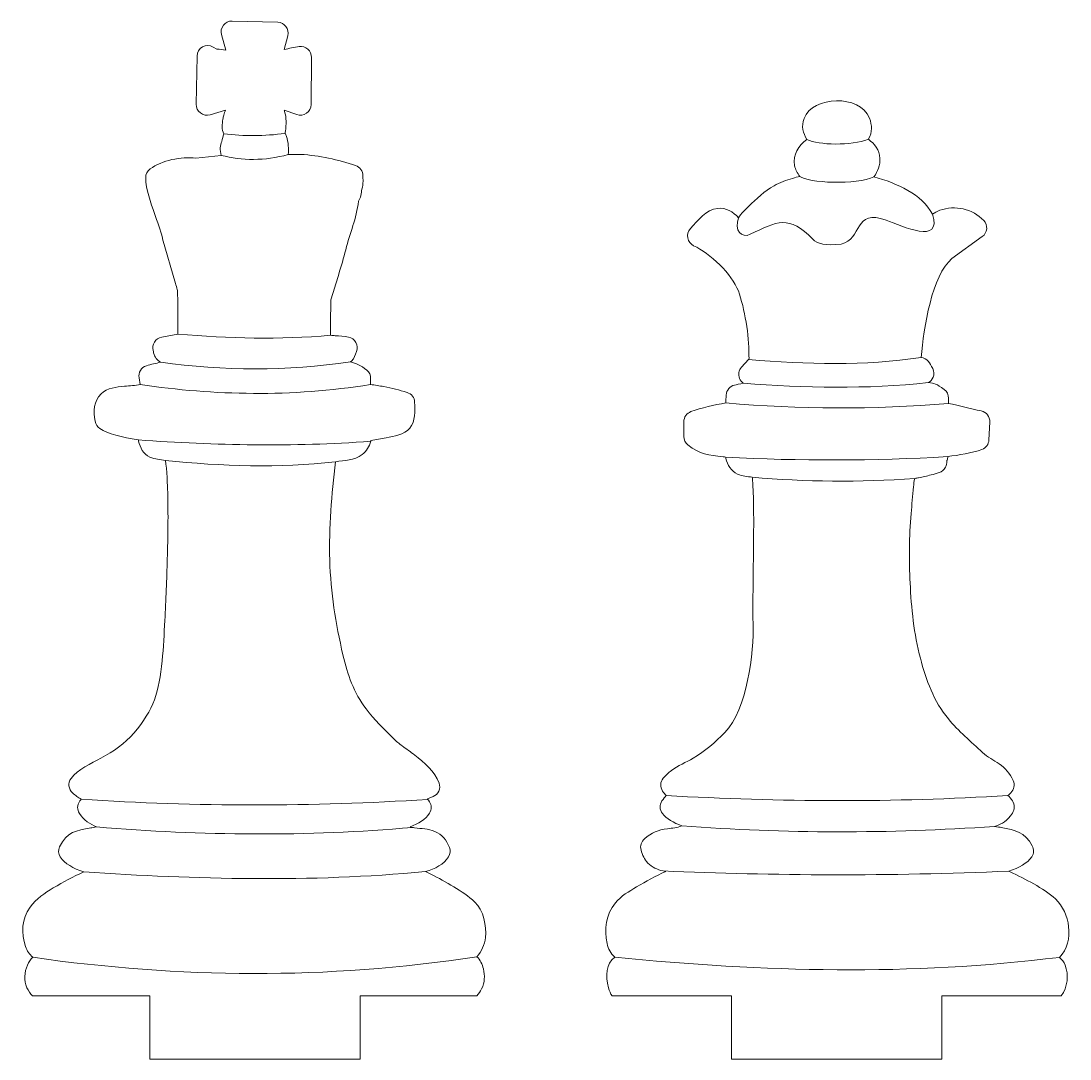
# Model space of a CAD drawing. Header units: millimetres. Extents: x 1411 to 2294, y -163 to 58.
# Drawn here: x 1410.86 to 1460.7, y -83.52 to -34.22 of the extents above; entities that cross this region are included whole.
import ezdxf

# ---------------------------------------------------------------- set-up
doc = ezdxf.new("R2010")
doc.units = ezdxf.units.MM
doc.header["$MEASUREMENT"] = 0
doc.layers.add('layer 1', color=7, linetype='Continuous')

msp = doc.modelspace()

# ---------------------------------------------------------------- linework, layer by layer
at = {"layer": 'layer 1', "color": 250, "lineweight": 9}
for points, knots in [([(1432.5114, -80.5155), (1432.6066, -80.4165), (1432.6867, -80.306), (1432.7477, -80.1823), (1432.7477, -80.1823), (1432.8956, -79.8823), (1432.9108, -79.5562), (1432.8327, -79.2344), (1432.8327, -79.2344), (1432.7786, -79.0117), (1432.6803, -78.8078), (1432.5218, -78.6557), (1432.5218, -78.6557), (1432.7487, -78.4114), (1432.8887, -78.0975), (1432.9323, -77.7374), (1432.9323, -77.7374), (1432.9952, -77.2189), (1432.8318, -76.4259), (1432.4256, -76.0631), (1432.4256, -76.0631), (1431.8181, -75.5206), (1431.0551, -75.1009), (1430.3312, -74.7343), (1430.3312, -74.7343), (1430.2458, -74.691), (1430.1649, -74.651), (1430.088, -74.6141), (1430.088, -74.6141), (1430.539, -74.4804), (1430.9567, -74.274), (1431.1766, -73.9151), (1431.1766, -73.9151), (1431.2628, -73.7744), (1431.2769, -73.6166), (1431.217, -73.4628), (1431.217, -73.4628), (1431.0845, -73.1224), (1430.8657, -72.8542), (1430.526, -72.7067), (1430.526, -72.7067), (1430.1953, -72.5632), (1429.896, -72.5884), (1429.5563, -72.5353), (1429.5563, -72.5353), (1429.4827, -72.5238), (1429.4171, -72.5084), (1429.3571, -72.4872), (1429.3571, -72.4872), (1429.7368, -72.3438), (1430.091, -72.1387), (1430.2737, -71.8354), (1430.2737, -71.8354), (1430.3761, -71.6654), (1430.3737, -71.4651), (1430.2674, -71.298), (1430.2674, -71.298), (1430.2621, -71.2891), (1430.2569, -71.2802), (1430.2516, -71.2713), (1430.2516, -71.2713), (1430.233, -71.2407), (1430.2133, -71.2112), (1430.1906, -71.1834), (1430.1906, -71.1834), (1430.1855, -71.1771), (1430.1803, -71.1709), (1430.1749, -71.1648), (1430.1749, -71.1648), (1430.1749, -71.1648), (1430.4393, -71.0548), (1430.4393, -71.0548), (1430.4393, -71.0548), (1430.6893, -70.9508), (1430.8147, -70.671), (1430.7257, -70.4153), (1430.7257, -70.4153), (1430.5349, -69.8665), (1430.0161, -69.4269), (1429.5672, -69.0839), (1429.5672, -69.0839), (1429.3714, -68.9342), (1429.1708, -68.7911), (1428.9737, -68.6432), (1428.9737, -68.6432), (1428.8329, -68.5376), (1428.6791, -68.4218), (1428.5556, -68.2963), (1428.5556, -68.2963), (1428.1138, -67.8469), (1427.643, -67.3928), (1427.2608, -66.8914), (1427.2608, -66.8914), (1426.6672, -66.1126), (1426.3765, -65.2717), (1426.1585, -64.325), (1426.1585, -64.325), (1425.8147, -62.8328), (1425.5766, -61.3558), (1425.53, -59.8232), (1425.53, -59.8232), (1425.4827, -58.265), (1425.6269, -56.7044), (1425.8067, -55.1571), (1425.8067, -55.1571), (1426.2348, -55.0671), (1426.6878, -55.1017), (1427.0737, -54.8101), (1427.0737, -54.8101), (1427.2852, -54.6506), (1427.4155, -54.4304), (1427.4789, -54.1753), (1427.4789, -54.1753), (1427.4821, -54.1623), (1427.4848, -54.1494), (1427.4871, -54.1365), (1427.4871, -54.1365), (1427.7311, -54.1026), (1427.9716, -54.0628), (1428.2049, -54.0154), (1428.2049, -54.0154), (1428.5914, -53.9369), (1429.0622, -53.8727), (1429.3314, -53.5548), (1429.3314, -53.5548), (1429.6125, -53.2229), (1429.5804, -52.7347), (1429.5652, -52.3272), (1429.5652, -52.3272), (1429.557, -52.1054), (1429.4154, -51.9217), (1429.203, -51.8573), (1429.203, -51.8573), (1428.8405, -51.7472), (1428.4777, -51.652), (1428.1053, -51.5822), (1428.1053, -51.5822), (1427.8929, -51.5425), (1427.6787, -51.5106), (1427.4638, -51.483), (1427.4638, -51.483), (1427.4709, -51.3917), (1427.473, -51.299), (1427.4753, -51.2098), (1427.4753, -51.2098), (1427.4794, -51.0462), (1427.4137, -50.9036), (1427.2867, -50.8003), (1427.2867, -50.8003), (1427.0039, -50.5706), (1426.7791, -50.4694), (1426.5134, -50.4047), (1426.5134, -50.4047), (1426.5299, -50.3934), (1426.5466, -50.3807), (1426.5634, -50.3662), (1426.5634, -50.3662), (1426.7192, -50.2319), (1426.7318, -50.0923), (1426.7988, -49.9209), (1426.7988, -49.9209), (1426.8561, -49.7743), (1426.8461, -49.625), (1426.7698, -49.4873), (1426.7698, -49.4873), (1426.6935, -49.3496), (1426.5721, -49.2619), (1426.4174, -49.2328), (1426.4174, -49.2328), (1426.2052, -49.1929), (1425.9986, -49.1799), (1425.7841, -49.1654), (1425.7841, -49.1654), (1425.74, -49.1625), (1425.6384, -49.1571), (1425.5705, -49.1447), (1425.5705, -49.1447), (1425.5587, -49.055), (1425.5606, -48.9387), (1425.5602, -48.8511), (1425.5602, -48.8511), (1425.5591, -48.6684), (1425.5629, -48.4854), (1425.5672, -48.3029), (1425.5672, -48.3029), (1425.5739, -48.0232), (1425.5869, -47.7394), (1425.5861, -47.4595), (1425.5861, -47.4595), (1425.6168, -47.3304), (1425.6667, -47.1853), (1425.7041, -47.0628), (1425.7041, -47.0628), (1425.7873, -46.7905), (1425.8723, -46.5188), (1425.956, -46.2466), (1425.956, -46.2466), (1426.0735, -45.8646), (1426.1999, -45.4696), (1426.2923, -45.0812), (1426.2923, -45.0812), (1426.4785, -44.2985), (1426.8216, -43.5845), (1426.8899, -42.7807), (1426.8899, -42.7807), (1427.0061, -42.6239), (1427.023, -42.3901), (1427.0614, -42.2063), (1427.0614, -42.2063), (1427.0879, -42.0793), (1427.113, -41.9535), (1427.113, -41.8233), (1427.113, -41.8233), (1427.113, -41.7381), (1427.1054, -41.6527), (1427.1049, -41.5668), (1427.1049, -41.5668), (1427.1037, -41.3453), (1426.9689, -41.1577), (1426.7593, -41.086), (1426.7593, -41.086), (1425.9489, -40.8088), (1425.0193, -40.6093), (1424.1624, -40.5542), (1424.1624, -40.5542), (1424.1481, -40.5532), (1424.1359, -40.5529), (1424.1215, -40.5531), (1424.1215, -40.5531), (1424.1215, -40.5531), (1423.5577, -40.5621), (1423.5577, -40.5621), (1423.5577, -40.5621), (1423.5745, -40.4361), (1423.5757, -40.2983), (1423.5607, -40.1322), (1423.5607, -40.1322), (1423.5474, -39.9857), (1423.5229, -39.8406), (1423.475, -39.7012), (1423.475, -39.7012), (1423.4558, -39.6452), (1423.4305, -39.5949), (1423.4098, -39.542), (1423.4098, -39.542), (1423.4104, -39.5123), (1423.4176, -39.4716), (1423.4219, -39.446), (1423.4219, -39.446), (1423.4745, -39.1334), (1423.4784, -38.8209), (1423.3886, -38.5147), (1423.3886, -38.5147), (1423.3823, -38.4934), (1423.3756, -38.4723), (1423.3686, -38.4514), (1423.3686, -38.4514), (1423.3686, -38.4514), (1423.9631, -38.6635), (1423.9631, -38.6635), (1423.9631, -38.6635), (1424.1238, -38.7208), (1424.2874, -38.6989), (1424.4273, -38.6012), (1424.4273, -38.6012), (1424.5671, -38.5036), (1424.6441, -38.3575), (1424.6457, -38.1869), (1424.6457, -38.1869), (1424.6457, -38.1869), (1424.6661, -35.9469), (1424.6661, -35.9469), (1424.6661, -35.9469), (1424.6675, -35.7929), (1424.608, -35.6598), (1424.4921, -35.5581), (1424.4921, -35.5581), (1424.3764, -35.4566), (1424.2366, -35.4148), (1424.084, -35.4363), (1424.084, -35.4363), (1423.8371, -35.471), (1423.6042, -35.5171), (1423.3679, -35.5804), (1423.3679, -35.5804), (1423.3679, -35.5804), (1423.5396, -34.9171), (1423.5396, -34.9171), (1423.5396, -34.9171), (1423.5799, -34.7612), (1423.5499, -34.6102), (1423.4529, -34.4816), (1423.4529, -34.4816), (1423.356, -34.353), (1423.2191, -34.2825), (1423.0581, -34.2784), (1423.0581, -34.2784), (1423.0581, -34.2784), (1420.8964, -34.2227), (1420.8964, -34.2227), (1420.8964, -34.2227), (1420.7296, -34.2184), (1420.5842, -34.2869), (1420.4813, -34.4181), (1420.4813, -34.4181), (1420.3783, -34.5494), (1420.3464, -34.7068), (1420.3903, -34.8678), (1420.3903, -34.8678), (1420.3903, -34.8678), (1420.59, -35.601), (1420.59, -35.601), (1420.59, -35.601), (1420.4505, -35.5735), (1420.3135, -35.5594), (1420.1707, -35.5564), (1420.1707, -35.5564), (1420.1707, -35.5564), (1419.9957, -35.4542), (1419.9957, -35.4542), (1419.9957, -35.4542), (1419.8347, -35.3602), (1419.6502, -35.3586), (1419.4877, -35.4499), (1419.4877, -35.4499), (1419.3252, -35.5413), (1419.2305, -35.6997), (1419.2272, -35.8861), (1419.2272, -35.8861), (1419.2272, -35.8861), (1419.1857, -38.1712), (1419.1857, -38.1712), (1419.1857, -38.1712), (1419.1827, -38.3398), (1419.2539, -38.4863), (1419.3884, -38.588), (1419.3884, -38.588), (1419.523, -38.6897), (1419.6833, -38.7183), (1419.8447, -38.6694), (1419.8447, -38.6694), (1419.8447, -38.6694), (1420.5806, -38.4465), (1420.5806, -38.4465), (1420.5806, -38.4465), (1420.5495, -38.5274), (1420.5187, -38.6083), (1420.4946, -38.6919), (1420.4946, -38.6919), (1420.4768, -38.754), (1420.4627, -38.8168), (1420.4529, -38.8805), (1420.4529, -38.8805), (1420.4163, -39.1181), (1420.396, -39.376), (1420.4956, -39.5748), (1420.4956, -39.5748), (1420.4691, -39.6965), (1420.4386, -39.8156), (1420.4028, -39.9352), (1420.4028, -39.9352), (1420.3716, -40.0394), (1420.3413, -40.1362), (1420.3322, -40.2458), (1420.3322, -40.2458), (1420.3236, -40.3499), (1420.3405, -40.4732), (1420.3691, -40.6006), (1420.3691, -40.6006), (1420.3691, -40.6006), (1419.171, -40.7274), (1419.171, -40.7274), (1419.171, -40.7274), (1418.4692, -40.6526), (1417.5647, -40.8343), (1416.9989, -41.245), (1416.9989, -41.245), (1416.8599, -41.346), (1416.7854, -41.4949), (1416.7882, -41.6667), (1416.7882, -41.6667), (1416.7968, -42.2033), (1417.0283, -42.8563), (1417.2043, -43.3633), (1417.2043, -43.3633), (1417.3374, -43.7463), (1417.4899, -44.1466), (1417.5856, -44.54), (1417.5856, -44.54), (1417.5874, -44.5474), (1417.5891, -44.5537), (1417.5912, -44.5611), (1417.5912, -44.5611), (1417.5912, -44.5611), (1418.2062, -46.6884), (1418.2062, -46.6884), (1418.2062, -46.6884), (1418.2287, -46.7633), (1418.2767, -46.8919), (1418.2877, -46.9639), (1418.2877, -46.9639), (1418.2928, -46.9968), (1418.2927, -47.0403), (1418.2945, -47.0739), (1418.2945, -47.0739), (1418.3012, -47.2011), (1418.3107, -47.3279), (1418.3218, -47.4547), (1418.3218, -47.4547), (1418.3218, -47.4547), (1418.3195, -49.0854), (1418.3195, -49.0854), (1418.3195, -49.0854), (1418.3195, -49.0854), (1417.5474, -49.2292), (1417.5474, -49.2292), (1417.5474, -49.2292), (1417.399, -49.2569), (1417.2819, -49.338), (1417.2038, -49.4671), (1417.2038, -49.4671), (1417.1295, -49.59), (1417.1101, -49.7239), (1417.1467, -49.8608), (1417.1467, -49.8608), (1417.1517, -49.8983), (1417.155, -49.9333), (1417.1634, -49.9716), (1417.1634, -49.9716), (1417.2107, -50.189), (1417.3367, -50.331), (1417.5001, -50.4258), (1417.5001, -50.4258), (1417.2719, -50.4726), (1417.0411, -50.5221), (1416.8206, -50.5913), (1416.8206, -50.5913), (1416.5722, -50.6692), (1416.4232, -50.9176), (1416.4714, -51.1733), (1416.4714, -51.1733), (1416.4714, -51.1733), (1416.5307, -51.4885), (1416.5307, -51.4885), (1416.5307, -51.4885), (1416.285, -51.5279), (1416.0393, -51.5473), (1415.7827, -51.5682), (1415.7827, -51.5682), (1415.3907, -51.6), (1414.9664, -51.6396), (1414.666, -51.9243), (1414.666, -51.9243), (1414.3051, -52.2664), (1414.3088, -52.7734), (1414.385, -53.2281), (1414.385, -53.2281), (1414.4098, -53.3754), (1414.4873, -53.493), (1414.6133, -53.5738), (1414.6133, -53.5738), (1414.9943, -53.8179), (1415.6581, -53.9924), (1416.4405, -54.117), (1416.4405, -54.117), (1416.4428, -54.1332), (1416.4457, -54.1494), (1416.4494, -54.1656), (1416.4494, -54.1656), (1416.5233, -54.4893), (1416.6723, -54.7758), (1416.9807, -54.9302), (1416.9807, -54.9302), (1417.2312, -55.0556), (1417.4857, -55.0277), (1417.7215, -55.0876), (1417.7215, -55.0876), (1417.8025, -55.4941), (1417.826, -56.3319), (1417.8332, -56.5927), (1417.8332, -56.5927), (1417.8623, -57.6464), (1417.844, -58.709), (1417.8151, -59.7626), (1417.8151, -59.7626), (1417.7883, -60.7369), (1417.7487, -61.7114), (1417.6973, -62.6848), (1417.6973, -62.6848), (1417.6637, -63.3219), (1417.6307, -63.9694), (1417.5699, -64.6045), (1417.5699, -64.6045), (1417.4308, -66.0571), (1417.1705, -66.9331), (1416.231, -68.0359), (1416.231, -68.0359), (1415.7913, -68.5521), (1415.2499, -68.9023), (1414.6617, -69.2251), (1414.6617, -69.2251), (1414.2071, -69.4747), (1413.5563, -69.771), (1413.2431, -70.189), (1413.2431, -70.189), (1413.0824, -70.4035), (1413.114, -70.704), (1413.3159, -70.8802), (1413.3159, -70.8802), (1413.4492, -70.9966), (1413.5792, -71.0957), (1413.7229, -71.1782), (1413.7229, -71.1782), (1413.6959, -71.2112), (1413.67, -71.2458), (1413.6451, -71.282), (1413.6451, -71.282), (1413.5256, -71.4556), (1413.5224, -71.6718), (1413.6366, -71.8487), (1413.6366, -71.8487), (1413.8471, -72.1751), (1414.134, -72.3668), (1414.4565, -72.4901), (1414.4565, -72.4901), (1414.3473, -72.5121), (1414.2418, -72.53), (1414.1852, -72.5402), (1414.1852, -72.5402), (1413.4871, -72.6666), (1413.0297, -72.7116), (1412.699, -73.4359), (1412.699, -73.4359), (1412.625, -73.5978), (1412.6369, -73.7713), (1412.7321, -73.9216), (1412.7321, -73.9216), (1412.9326, -74.2381), (1413.3454, -74.4651), (1413.85, -74.6313), (1413.85, -74.6313), (1413.3488, -74.8497), (1412.8632, -75.1127), (1412.4004, -75.3871), (1412.4004, -75.3871), (1411.9829, -75.6347), (1411.5824, -75.9016), (1411.2966, -76.3039), (1411.2966, -76.3039), (1410.8914, -76.8742), (1410.8636, -77.5271), (1411.0771, -78.1786), (1411.0771, -78.1786), (1411.1405, -78.3722), (1411.263, -78.5404), (1411.426, -78.6865), (1411.426, -78.6865), (1411.3126, -78.786), (1411.2273, -78.9106), (1411.1697, -79.0518), (1411.1697, -79.0518), (1411.0268, -79.4027), (1410.9943, -79.7788), (1411.1487, -80.1322), (1411.1487, -80.1322), (1411.2117, -80.2764), (1411.3002, -80.4035), (1411.4075, -80.5155), (1411.4075, -80.5155), (1411.4075, -80.5155), (1416.9772, -80.5155), (1416.9772, -80.5155), (1416.9772, -80.5155), (1416.9772, -80.5155), (1416.9772, -83.5155), (1416.9772, -83.5155), (1416.9772, -83.5155), (1416.9772, -83.5155), (1426.9772, -83.5155), (1426.9772, -83.5155), (1426.9772, -83.5155), (1426.9772, -83.5155), (1426.9772, -80.5155), (1426.9772, -80.5155), (1426.9772, -80.5155), (1426.9772, -80.5155), (1432.5114, -80.5155), (1432.5114, -80.5155)], [0, 0, 0, 0, 0.0067568, 0.0067568, 0.0067568, 0.0067568, 0.0135135, 0.0135135, 0.0135135, 0.0135135, 0.0202703, 0.0202703, 0.0202703, 0.0202703, 0.027027, 0.027027, 0.027027, 0.027027, 0.0337838, 0.0337838, 0.0337838, 0.0337838, 0.0405405, 0.0405405, 0.0405405, 0.0405405, 0.0472973, 0.0472973, 0.0472973, 0.0472973, 0.0540541, 0.0540541, 0.0540541, 0.0540541, 0.0608108, 0.0608108, 0.0608108, 0.0608108, 0.0675676, 0.0675676, 0.0675676, 0.0675676, 0.0743243, 0.0743243, 0.0743243, 0.0743243, 0.0810811, 0.0810811, 0.0810811, 0.0810811, 0.0878378, 0.0878378, 0.0878378, 0.0878378, 0.0945946, 0.0945946, 0.0945946, 0.0945946, 0.1013514, 0.1013514, 0.1013514, 0.1013514, 0.1081081, 0.1081081, 0.1081081, 0.1081081, 0.1148649, 0.1148649, 0.1148649, 0.1148649, 0.1216216, 0.1216216, 0.1216216, 0.1216216, 0.1283784, 0.1283784, 0.1283784, 0.1283784, 0.1351351, 0.1351351, 0.1351351, 0.1351351, 0.1418919, 0.1418919, 0.1418919, 0.1418919, 0.1486486, 0.1486486, 0.1486486, 0.1486486, 0.1554054, 0.1554054, 0.1554054, 0.1554054, 0.1621622, 0.1621622, 0.1621622, 0.1621622, 0.1689189, 0.1689189, 0.1689189, 0.1689189, 0.1756757, 0.1756757, 0.1756757, 0.1756757, 0.1824324, 0.1824324, 0.1824324, 0.1824324, 0.1891892, 0.1891892, 0.1891892, 0.1891892, 0.1959459, 0.1959459, 0.1959459, 0.1959459, 0.2027027, 0.2027027, 0.2027027, 0.2027027, 0.2094595, 0.2094595, 0.2094595, 0.2094595, 0.2162162, 0.2162162, 0.2162162, 0.2162162, 0.222973, 0.222973, 0.222973, 0.222973, 0.2297297, 0.2297297, 0.2297297, 0.2297297, 0.2364865, 0.2364865, 0.2364865, 0.2364865, 0.2432432, 0.2432432, 0.2432432, 0.2432432, 0.25, 0.25, 0.25, 0.25, 0.2567568, 0.2567568, 0.2567568, 0.2567568, 0.2635135, 0.2635135, 0.2635135, 0.2635135, 0.2702703, 0.2702703, 0.2702703, 0.2702703, 0.277027, 0.277027, 0.277027, 0.277027, 0.2837838, 0.2837838, 0.2837838, 0.2837838, 0.2905405, 0.2905405, 0.2905405, 0.2905405, 0.2972973, 0.2972973, 0.2972973, 0.2972973, 0.3040541, 0.3040541, 0.3040541, 0.3040541, 0.3108108, 0.3108108, 0.3108108, 0.3108108, 0.3175676, 0.3175676, 0.3175676, 0.3175676, 0.3243243, 0.3243243, 0.3243243, 0.3243243, 0.3310811, 0.3310811, 0.3310811, 0.3310811, 0.3378378, 0.3378378, 0.3378378, 0.3378378, 0.3445946, 0.3445946, 0.3445946, 0.3445946, 0.3513514, 0.3513514, 0.3513514, 0.3513514, 0.3581081, 0.3581081, 0.3581081, 0.3581081, 0.3648649, 0.3648649, 0.3648649, 0.3648649, 0.3716216, 0.3716216, 0.3716216, 0.3716216, 0.3783784, 0.3783784, 0.3783784, 0.3783784, 0.3851351, 0.3851351, 0.3851351, 0.3851351, 0.3918919, 0.3918919, 0.3918919, 0.3918919, 0.3986486, 0.3986486, 0.3986486, 0.3986486, 0.4054054, 0.4054054, 0.4054054, 0.4054054, 0.4121622, 0.4121622, 0.4121622, 0.4121622, 0.4189189, 0.4189189, 0.4189189, 0.4189189, 0.4256757, 0.4256757, 0.4256757, 0.4256757, 0.4324324, 0.4324324, 0.4324324, 0.4324324, 0.4391892, 0.4391892, 0.4391892, 0.4391892, 0.4459459, 0.4459459, 0.4459459, 0.4459459, 0.4527027, 0.4527027, 0.4527027, 0.4527027, 0.4594595, 0.4594595, 0.4594595, 0.4594595, 0.4662162, 0.4662162, 0.4662162, 0.4662162, 0.472973, 0.472973, 0.472973, 0.472973, 0.4797297, 0.4797297, 0.4797297, 0.4797297, 0.4864865, 0.4864865, 0.4864865, 0.4864865, 0.4932432, 0.4932432, 0.4932432, 0.4932432, 0.5, 0.5, 0.5, 0.5, 0.5067568, 0.5067568, 0.5067568, 0.5067568, 0.5135135, 0.5135135, 0.5135135, 0.5135135, 0.5202703, 0.5202703, 0.5202703, 0.5202703, 0.527027, 0.527027, 0.527027, 0.527027, 0.5337838, 0.5337838, 0.5337838, 0.5337838, 0.5405405, 0.5405405, 0.5405405, 0.5405405, 0.5472973, 0.5472973, 0.5472973, 0.5472973, 0.5540541, 0.5540541, 0.5540541, 0.5540541, 0.5608108, 0.5608108, 0.5608108, 0.5608108, 0.5675676, 0.5675676, 0.5675676, 0.5675676, 0.5743243, 0.5743243, 0.5743243, 0.5743243, 0.5810811, 0.5810811, 0.5810811, 0.5810811, 0.5878378, 0.5878378, 0.5878378, 0.5878378, 0.5945946, 0.5945946, 0.5945946, 0.5945946, 0.6013514, 0.6013514, 0.6013514, 0.6013514, 0.6081081, 0.6081081, 0.6081081, 0.6081081, 0.6148649, 0.6148649, 0.6148649, 0.6148649, 0.6216216, 0.6216216, 0.6216216, 0.6216216, 0.6283784, 0.6283784, 0.6283784, 0.6283784, 0.6351351, 0.6351351, 0.6351351, 0.6351351, 0.6418919, 0.6418919, 0.6418919, 0.6418919, 0.6486486, 0.6486486, 0.6486486, 0.6486486, 0.6554054, 0.6554054, 0.6554054, 0.6554054, 0.6621622, 0.6621622, 0.6621622, 0.6621622, 0.6689189, 0.6689189, 0.6689189, 0.6689189, 0.6756757, 0.6756757, 0.6756757, 0.6756757, 0.6824324, 0.6824324, 0.6824324, 0.6824324, 0.6891892, 0.6891892, 0.6891892, 0.6891892, 0.6959459, 0.6959459, 0.6959459, 0.6959459, 0.7027027, 0.7027027, 0.7027027, 0.7027027, 0.7094595, 0.7094595, 0.7094595, 0.7094595, 0.7162162, 0.7162162, 0.7162162, 0.7162162, 0.722973, 0.722973, 0.722973, 0.722973, 0.7297297, 0.7297297, 0.7297297, 0.7297297, 0.7364865, 0.7364865, 0.7364865, 0.7364865, 0.7432432, 0.7432432, 0.7432432, 0.7432432, 0.75, 0.75, 0.75, 0.75, 0.7567568, 0.7567568, 0.7567568, 0.7567568, 0.7635135, 0.7635135, 0.7635135, 0.7635135, 0.7702703, 0.7702703, 0.7702703, 0.7702703, 0.777027, 0.777027, 0.777027, 0.777027, 0.7837838, 0.7837838, 0.7837838, 0.7837838, 0.7905405, 0.7905405, 0.7905405, 0.7905405, 0.7972973, 0.7972973, 0.7972973, 0.7972973, 0.8040541, 0.8040541, 0.8040541, 0.8040541, 0.8108108, 0.8108108, 0.8108108, 0.8108108, 0.8175676, 0.8175676, 0.8175676, 0.8175676, 0.8243243, 0.8243243, 0.8243243, 0.8243243, 0.8310811, 0.8310811, 0.8310811, 0.8310811, 0.8378378, 0.8378378, 0.8378378, 0.8378378, 0.8445946, 0.8445946, 0.8445946, 0.8445946, 0.8513514, 0.8513514, 0.8513514, 0.8513514, 0.8581081, 0.8581081, 0.8581081, 0.8581081, 0.8648649, 0.8648649, 0.8648649, 0.8648649, 0.8716216, 0.8716216, 0.8716216, 0.8716216, 0.8783784, 0.8783784, 0.8783784, 0.8783784, 0.8851351, 0.8851351, 0.8851351, 0.8851351, 0.8918919, 0.8918919, 0.8918919, 0.8918919, 0.8986486, 0.8986486, 0.8986486, 0.8986486, 0.9054054, 0.9054054, 0.9054054, 0.9054054, 0.9121622, 0.9121622, 0.9121622, 0.9121622, 0.9189189, 0.9189189, 0.9189189, 0.9189189, 0.9256757, 0.9256757, 0.9256757, 0.9256757, 0.9324324, 0.9324324, 0.9324324, 0.9324324, 0.9391892, 0.9391892, 0.9391892, 0.9391892, 0.9459459, 0.9459459, 0.9459459, 0.9459459, 0.9527027, 0.9527027, 0.9527027, 0.9527027, 0.9594595, 0.9594595, 0.9594595, 0.9594595, 0.9662162, 0.9662162, 0.9662162, 0.9662162, 0.972973, 0.972973, 0.972973, 0.972973, 0.9797297, 0.9797297, 0.9797297, 0.9797297, 0.9864865, 0.9864865, 0.9864865, 0.9864865, 1, 1, 1, 1]), ([(1460.2826, -80.5155), (1460.5843, -80.1095), (1460.6517, -79.5261), (1460.464, -79.06), (1460.464, -79.06), (1460.4057, -78.9152), (1460.3177, -78.7877), (1460.1988, -78.6867), (1460.1988, -78.6867), (1460.5632, -78.309), (1460.6984, -77.7677), (1460.6316, -77.2189), (1460.6316, -77.2189), (1460.5746, -76.7507), (1460.3637, -76.2375), (1460.0104, -75.9152), (1460.0104, -75.9152), (1459.4166, -75.3731), (1458.5671, -74.9839), (1457.8482, -74.6217), (1457.8482, -74.6217), (1457.8308, -74.613), (1457.8135, -74.6043), (1457.7962, -74.5959), (1457.7962, -74.5959), (1458.2692, -74.4358), (1458.6769, -74.2177), (1458.8786, -73.9171), (1458.8786, -73.9171), (1458.9868, -73.7557), (1458.9967, -73.5617), (1458.9054, -73.3901), (1458.9054, -73.3901), (1458.5565, -72.7345), (1458.1012, -72.6407), (1457.4317, -72.5187), (1457.4317, -72.5187), (1457.3852, -72.5102), (1457.2437, -72.49), (1457.1127, -72.4677), (1457.1127, -72.4677), (1457.5036, -72.3356), (1457.6999, -72.2186), (1457.9611, -71.834), (1457.9611, -71.834), (1458.0819, -71.6561), (1458.0817, -71.4343), (1457.9607, -71.2567), (1457.9607, -71.2567), (1457.8952, -71.1607), (1457.8276, -71.0728), (1457.752, -70.9949), (1457.752, -70.9949), (1457.7962, -70.9563), (1457.8397, -70.9159), (1457.8834, -70.8742), (1457.8834, -70.8742), (1458.045, -70.7201), (1458.0887, -70.4908), (1457.9952, -70.2881), (1457.9952, -70.2881), (1457.8416, -69.9549), (1457.6337, -69.7069), (1457.3338, -69.4974), (1457.3338, -69.4974), (1457.0677, -69.3113), (1456.7863, -69.1898), (1456.5456, -68.963), (1456.5456, -68.963), (1456.0042, -68.4528), (1455.3935, -67.9369), (1454.9184, -67.3663), (1454.9184, -67.3663), (1454.2179, -66.5251), (1453.8737, -65.521), (1453.5876, -64.4787), (1453.5876, -64.4787), (1453.2802, -63.3591), (1453.1588, -62.0687), (1453.1035, -60.9109), (1453.1035, -60.9109), (1453.0516, -59.8232), (1453.0559, -58.7011), (1453.1514, -57.6159), (1453.1514, -57.6159), (1453.1889, -57.1894), (1453.2175, -56.759), (1453.2633, -56.3336), (1453.2633, -56.3336), (1453.2714, -56.258), (1453.292, -56.0529), (1453.3228, -55.9485), (1453.3228, -55.9485), (1453.3805, -55.9322), (1453.4618, -55.9189), (1453.5046, -55.9104), (1453.5046, -55.9104), (1453.7054, -55.8709), (1453.9016, -55.8295), (1454.0992, -55.775), (1454.0992, -55.775), (1454.3594, -55.7031), (1454.6386, -55.6842), (1454.7826, -55.4111), (1454.7826, -55.4111), (1454.8366, -55.3089), (1454.8461, -55.2264), (1454.8455, -55.1175), (1454.8455, -55.1175), (1454.8485, -55.1038), (1454.8549, -55.087), (1454.8596, -55.075), (1454.8596, -55.075), (1454.8813, -55.0187), (1454.8931, -54.9618), (1454.8968, -54.9052), (1454.8968, -54.9052), (1455.3928, -54.8328), (1456.0484, -54.7405), (1456.5134, -54.5659), (1456.5134, -54.5659), (1456.7089, -54.4924), (1456.8349, -54.3201), (1456.8454, -54.1115), (1456.8454, -54.1115), (1456.8454, -54.1115), (1456.8884, -53.2635), (1456.8884, -53.2635), (1456.8884, -53.2635), (1456.9012, -53.01), (1456.7314, -52.7887), (1456.4831, -52.7357), (1456.4831, -52.7357), (1455.9633, -52.6247), (1455.4453, -52.4991), (1454.9267, -52.377), (1454.9267, -52.377), (1454.9238, -52.2973), (1454.9191, -52.2167), (1454.9209, -52.1361), (1454.9209, -52.1361), (1454.9247, -51.9662), (1454.8533, -51.8183), (1454.7179, -51.7157), (1454.7179, -51.7157), (1454.3527, -51.4389), (1454.2505, -51.436), (1453.9829, -51.3914), (1453.9829, -51.3914), (1454.0794, -51.3346), (1454.1508, -51.25), (1454.1942, -51.1406), (1454.1942, -51.1406), (1454.2497, -51.0007), (1454.2439, -50.859), (1454.1771, -50.7241), (1454.1771, -50.7241), (1454.0402, -50.447), (1453.9093, -50.2391), (1453.6316, -50.1922), (1453.6316, -50.1922), (1453.7304, -48.7886), (1454.156, -46.2777), (1455.0877, -45.5024), (1455.0877, -45.5024), (1455.0877, -45.5024), (1456.5292, -44.4591), (1456.5292, -44.4591), (1456.5292, -44.4591), (1456.6529, -44.3695), (1456.7246, -44.2442), (1456.7391, -44.0921), (1456.7391, -44.0921), (1456.7536, -43.94), (1456.7069, -43.8034), (1456.6022, -43.692), (1456.6022, -43.692), (1456.0739, -43.1296), (1455.2339, -42.9549), (1454.5129, -43.2091), (1454.5129, -43.2091), (1454.3845, -43.2543), (1454.2679, -43.3178), (1454.161, -43.3983), (1454.161, -43.3983), (1453.6624, -42.4378), (1452.481, -41.938), (1451.3845, -41.6154), (1451.3845, -41.6154), (1451.57, -41.3629), (1451.6861, -41.06), (1451.666, -40.7424), (1451.666, -40.7424), (1451.6403, -40.3372), (1451.4193, -40.0434), (1451.1185, -39.8385), (1451.1185, -39.8385), (1451.1226, -39.8316), (1451.1267, -39.8247), (1451.1307, -39.8177), (1451.1307, -39.8177), (1451.3117, -39.5029), (1451.3, -39.1633), (1451.1693, -38.8325), (1451.1693, -38.8325), (1450.7185, -37.6905), (1448.4813, -37.7686), (1448.0619, -38.8501), (1448.0619, -38.8501), (1447.9223, -39.2101), (1448.0135, -39.5515), (1448.2036, -39.8462), (1448.2036, -39.8462), (1447.8099, -40.1461), (1447.5068, -40.5525), (1447.615, -41.0816), (1447.615, -41.0816), (1447.6544, -41.2743), (1447.7449, -41.4448), (1447.8629, -41.5964), (1447.8629, -41.5964), (1447.748, -41.6265), (1447.6336, -41.6579), (1447.5202, -41.691), (1447.5202, -41.691), (1447.2142, -41.7804), (1446.92, -41.8855), (1446.6412, -42.0421), (1446.6412, -42.0421), (1446.193, -42.2937), (1445.7987, -42.6743), (1445.4264, -43.0249), (1445.4264, -43.0249), (1445.248, -43.1928), (1445.0736, -43.3563), (1444.9525, -43.5637), (1444.9525, -43.5637), (1444.6925, -43.2856), (1444.3651, -43.0763), (1443.9608, -43.118), (1443.9608, -43.118), (1443.4051, -43.1753), (1443.0126, -43.6977), (1442.6615, -44.081), (1442.6615, -44.081), (1442.5482, -44.2045), (1442.5042, -44.3599), (1442.5359, -44.5245), (1442.5359, -44.5245), (1442.5676, -44.6891), (1442.666, -44.8171), (1442.817, -44.8899), (1442.817, -44.8899), (1443.5845, -45.2599), (1444.6458, -46.2312), (1444.9421, -47.0409), (1444.9421, -47.0409), (1445.239, -47.8524), (1445.4565, -49.1815), (1445.4466, -50.0464), (1445.4466, -50.0464), (1445.4458, -50.1149), (1445.4487, -50.185), (1445.4493, -50.2538), (1445.4493, -50.2538), (1445.4409, -50.2674), (1445.4323, -50.2811), (1445.4238, -50.2948), (1445.4238, -50.2948), (1445.4238, -50.2948), (1445.0946, -50.6575), (1445.0946, -50.6575), (1445.0946, -50.6575), (1444.9598, -50.8061), (1444.9236, -51.0054), (1444.9977, -51.1919), (1444.9977, -51.1919), (1445.0355, -51.2869), (1445.0963, -51.3647), (1445.1733, -51.4201), (1445.1733, -51.4201), (1445.0168, -51.459), (1444.8391, -51.4931), (1444.762, -51.5107), (1444.762, -51.5107), (1444.5358, -51.5623), (1444.3771, -51.7501), (1444.3638, -51.9817), (1444.3638, -51.9817), (1444.3554, -52.1296), (1444.3484, -52.2509), (1444.3494, -52.3548), (1444.3494, -52.3548), (1443.7834, -52.4527), (1443.2085, -52.5846), (1442.6909, -52.7717), (1442.6909, -52.7717), (1442.4845, -52.8464), (1442.3531, -53.0328), (1442.3522, -53.2523), (1442.3522, -53.2523), (1442.3522, -53.2523), (1442.3496, -53.9475), (1442.3496, -53.9475), (1442.3496, -53.9475), (1442.349, -54.1116), (1442.4177, -54.2532), (1442.5472, -54.3541), (1442.5472, -54.3541), (1443.1231, -54.8031), (1443.5238, -54.8364), (1444.217, -54.9167), (1444.217, -54.9167), (1444.2578, -54.9214), (1444.2986, -54.9261), (1444.3395, -54.9308), (1444.3395, -54.9308), (1444.3423, -54.9512), (1444.3464, -54.9717), (1444.3518, -54.9922), (1444.3518, -54.9922), (1444.4358, -55.3121), (1444.5947, -55.5891), (1444.9021, -55.7386), (1444.9021, -55.7386), (1445.1365, -55.8525), (1445.3791, -55.8386), (1445.6035, -55.8898), (1445.6035, -55.8898), (1445.6125, -55.9743), (1445.6184, -56.0593), (1445.6238, -56.1348), (1445.6238, -56.1348), (1445.6448, -56.4249), (1445.654, -56.7173), (1445.6603, -57.0081), (1445.6603, -57.0081), (1445.677, -57.7773), (1445.6708, -58.549), (1445.6628, -59.3185), (1445.6628, -59.3185), (1445.656, -59.9764), (1445.6457, -60.6344), (1445.6391, -61.2924), (1445.6391, -61.2924), (1445.634, -61.7925), (1445.6274, -62.2974), (1445.642, -62.7973), (1445.642, -62.7973), (1445.6846, -64.2478), (1445.3539, -66.9207), (1444.3026, -68.0023), (1444.3026, -68.0023), (1443.8483, -68.4697), (1443.3583, -68.8997), (1442.7946, -69.2306), (1442.7946, -69.2306), (1442.4575, -69.4284), (1442.0728, -69.5843), (1441.7597, -69.8132), (1441.7597, -69.8132), (1441.6147, -69.9192), (1441.4866, -70.0401), (1441.3734, -70.1797), (1441.3734, -70.1797), (1441.2293, -70.3575), (1441.2183, -70.5986), (1441.3458, -70.7887), (1441.3458, -70.7887), (1441.407, -70.88), (1441.4602, -70.949), (1441.5103, -71.004), (1441.5103, -71.004), (1441.4469, -71.0727), (1441.3825, -71.1558), (1441.3135, -71.2578), (1441.3135, -71.2578), (1441.1867, -71.4449), (1441.1943, -71.6819), (1441.333, -71.8604), (1441.333, -71.8604), (1441.5248, -72.1075), (1441.8657, -72.2953), (1442.2609, -72.4398), (1442.2609, -72.4398), (1442.0094, -72.5463), (1441.8303, -72.5468), (1441.5693, -72.578), (1441.5693, -72.578), (1441.1389, -72.6294), (1440.8285, -72.7795), (1440.4918, -73.0523), (1440.4918, -73.0523), (1440.3277, -73.1853), (1440.2631, -73.3921), (1440.3223, -73.5948), (1440.3223, -73.5948), (1440.3891, -73.8239), (1440.4778, -74.0353), (1440.646, -74.21), (1440.646, -74.21), (1440.8442, -74.4158), (1441.0971, -74.5124), (1441.3675, -74.5833), (1441.3675, -74.5833), (1441.4086, -74.594), (1441.45, -74.6043), (1441.4916, -74.6143), (1441.4916, -74.6143), (1441.0143, -74.8269), (1440.5535, -75.0836), (1440.1099, -75.3432), (1440.1099, -75.3432), (1439.7442, -75.5573), (1439.3783, -75.7711), (1439.0999, -76.0983), (1439.0999, -76.0983), (1438.6266, -76.6547), (1438.5842, -77.3408), (1438.7067, -78.0334), (1438.7067, -78.0334), (1438.7509, -78.2836), (1438.8823, -78.4948), (1439.0696, -78.6738), (1439.0696, -78.6738), (1438.6602, -79.0057), (1438.6183, -79.5584), (1438.7715, -80.1308), (1438.7715, -80.1308), (1438.8126, -80.2844), (1438.8714, -80.4107), (1438.9446, -80.5155), (1438.9446, -80.5155), (1438.9446, -80.5155), (1444.6149, -80.5155), (1444.6149, -80.5155), (1444.6149, -80.5155), (1444.6149, -80.5155), (1444.6149, -83.5155), (1444.6149, -83.5155), (1444.6149, -83.5155), (1444.6149, -83.5155), (1454.6149, -83.5155), (1454.6149, -83.5155), (1454.6149, -83.5155), (1454.6149, -83.5155), (1454.6149, -80.5155), (1454.6149, -80.5155), (1454.6149, -80.5155), (1454.6149, -80.5155), (1460.2826, -80.5155), (1460.2826, -80.5155)], [0, 0, 0, 0, 0.0087719, 0.0087719, 0.0087719, 0.0087719, 0.0175439, 0.0175439, 0.0175439, 0.0175439, 0.0263158, 0.0263158, 0.0263158, 0.0263158, 0.0350877, 0.0350877, 0.0350877, 0.0350877, 0.0438596, 0.0438596, 0.0438596, 0.0438596, 0.0526316, 0.0526316, 0.0526316, 0.0526316, 0.0614035, 0.0614035, 0.0614035, 0.0614035, 0.0701754, 0.0701754, 0.0701754, 0.0701754, 0.0789474, 0.0789474, 0.0789474, 0.0789474, 0.0877193, 0.0877193, 0.0877193, 0.0877193, 0.0964912, 0.0964912, 0.0964912, 0.0964912, 0.1052632, 0.1052632, 0.1052632, 0.1052632, 0.1140351, 0.1140351, 0.1140351, 0.1140351, 0.122807, 0.122807, 0.122807, 0.122807, 0.1315789, 0.1315789, 0.1315789, 0.1315789, 0.1403509, 0.1403509, 0.1403509, 0.1403509, 0.1491228, 0.1491228, 0.1491228, 0.1491228, 0.1578947, 0.1578947, 0.1578947, 0.1578947, 0.1666667, 0.1666667, 0.1666667, 0.1666667, 0.1754386, 0.1754386, 0.1754386, 0.1754386, 0.1842105, 0.1842105, 0.1842105, 0.1842105, 0.1929825, 0.1929825, 0.1929825, 0.1929825, 0.2017544, 0.2017544, 0.2017544, 0.2017544, 0.2105263, 0.2105263, 0.2105263, 0.2105263, 0.2192982, 0.2192982, 0.2192982, 0.2192982, 0.2280702, 0.2280702, 0.2280702, 0.2280702, 0.2368421, 0.2368421, 0.2368421, 0.2368421, 0.245614, 0.245614, 0.245614, 0.245614, 0.254386, 0.254386, 0.254386, 0.254386, 0.2631579, 0.2631579, 0.2631579, 0.2631579, 0.2719298, 0.2719298, 0.2719298, 0.2719298, 0.2807018, 0.2807018, 0.2807018, 0.2807018, 0.2894737, 0.2894737, 0.2894737, 0.2894737, 0.2982456, 0.2982456, 0.2982456, 0.2982456, 0.3070175, 0.3070175, 0.3070175, 0.3070175, 0.3157895, 0.3157895, 0.3157895, 0.3157895, 0.3245614, 0.3245614, 0.3245614, 0.3245614, 0.3333333, 0.3333333, 0.3333333, 0.3333333, 0.3421053, 0.3421053, 0.3421053, 0.3421053, 0.3508772, 0.3508772, 0.3508772, 0.3508772, 0.3596491, 0.3596491, 0.3596491, 0.3596491, 0.3684211, 0.3684211, 0.3684211, 0.3684211, 0.377193, 0.377193, 0.377193, 0.377193, 0.3859649, 0.3859649, 0.3859649, 0.3859649, 0.3947368, 0.3947368, 0.3947368, 0.3947368, 0.4035088, 0.4035088, 0.4035088, 0.4035088, 0.4122807, 0.4122807, 0.4122807, 0.4122807, 0.4210526, 0.4210526, 0.4210526, 0.4210526, 0.4298246, 0.4298246, 0.4298246, 0.4298246, 0.4385965, 0.4385965, 0.4385965, 0.4385965, 0.4473684, 0.4473684, 0.4473684, 0.4473684, 0.4561404, 0.4561404, 0.4561404, 0.4561404, 0.4649123, 0.4649123, 0.4649123, 0.4649123, 0.4736842, 0.4736842, 0.4736842, 0.4736842, 0.4824561, 0.4824561, 0.4824561, 0.4824561, 0.4912281, 0.4912281, 0.4912281, 0.4912281, 0.5, 0.5, 0.5, 0.5, 0.5087719, 0.5087719, 0.5087719, 0.5087719, 0.5175439, 0.5175439, 0.5175439, 0.5175439, 0.5263158, 0.5263158, 0.5263158, 0.5263158, 0.5350877, 0.5350877, 0.5350877, 0.5350877, 0.5438596, 0.5438596, 0.5438596, 0.5438596, 0.5526316, 0.5526316, 0.5526316, 0.5526316, 0.5614035, 0.5614035, 0.5614035, 0.5614035, 0.5701754, 0.5701754, 0.5701754, 0.5701754, 0.5789474, 0.5789474, 0.5789474, 0.5789474, 0.5877193, 0.5877193, 0.5877193, 0.5877193, 0.5964912, 0.5964912, 0.5964912, 0.5964912, 0.6052632, 0.6052632, 0.6052632, 0.6052632, 0.6140351, 0.6140351, 0.6140351, 0.6140351, 0.622807, 0.622807, 0.622807, 0.622807, 0.6315789, 0.6315789, 0.6315789, 0.6315789, 0.6403509, 0.6403509, 0.6403509, 0.6403509, 0.6491228, 0.6491228, 0.6491228, 0.6491228, 0.6578947, 0.6578947, 0.6578947, 0.6578947, 0.6666667, 0.6666667, 0.6666667, 0.6666667, 0.6754386, 0.6754386, 0.6754386, 0.6754386, 0.6842105, 0.6842105, 0.6842105, 0.6842105, 0.6929825, 0.6929825, 0.6929825, 0.6929825, 0.7017544, 0.7017544, 0.7017544, 0.7017544, 0.7105263, 0.7105263, 0.7105263, 0.7105263, 0.7192982, 0.7192982, 0.7192982, 0.7192982, 0.7280702, 0.7280702, 0.7280702, 0.7280702, 0.7368421, 0.7368421, 0.7368421, 0.7368421, 0.745614, 0.745614, 0.745614, 0.745614, 0.754386, 0.754386, 0.754386, 0.754386, 0.7631579, 0.7631579, 0.7631579, 0.7631579, 0.7719298, 0.7719298, 0.7719298, 0.7719298, 0.7807018, 0.7807018, 0.7807018, 0.7807018, 0.7894737, 0.7894737, 0.7894737, 0.7894737, 0.7982456, 0.7982456, 0.7982456, 0.7982456, 0.8070175, 0.8070175, 0.8070175, 0.8070175, 0.8157895, 0.8157895, 0.8157895, 0.8157895, 0.8245614, 0.8245614, 0.8245614, 0.8245614, 0.8333333, 0.8333333, 0.8333333, 0.8333333, 0.8421053, 0.8421053, 0.8421053, 0.8421053, 0.8508772, 0.8508772, 0.8508772, 0.8508772, 0.8596491, 0.8596491, 0.8596491, 0.8596491, 0.8684211, 0.8684211, 0.8684211, 0.8684211, 0.877193, 0.877193, 0.877193, 0.877193, 0.8859649, 0.8859649, 0.8859649, 0.8859649, 0.8947368, 0.8947368, 0.8947368, 0.8947368, 0.9035088, 0.9035088, 0.9035088, 0.9035088, 0.9122807, 0.9122807, 0.9122807, 0.9122807, 0.9210526, 0.9210526, 0.9210526, 0.9210526, 0.9298246, 0.9298246, 0.9298246, 0.9298246, 0.9385965, 0.9385965, 0.9385965, 0.9385965, 0.9473684, 0.9473684, 0.9473684, 0.9473684, 0.9561404, 0.9561404, 0.9561404, 0.9561404, 0.9649123, 0.9649123, 0.9649123, 0.9649123, 0.9736842, 0.9736842, 0.9736842, 0.9736842, 0.9824561, 0.9824561, 0.9824561, 0.9824561, 1, 1, 1, 1])]:
    msp.add_open_spline(points, degree=3, knots=knots, dxfattribs=at)
at = {"layer": 'layer 1', "color": 114, "lineweight": 9}
for points in [[(1420.4956, -39.5748), (1421.462, -39.6996), (1422.4151, -39.6798), (1423.4175, -39.5613)], [(1448.2036, -39.8462), (1448.7444, -40.1185), (1450.3125, -40.1529), (1451.1185, -39.8385)], [(1420.3691, -40.6006), (1421.3718, -40.8543), (1422.4288, -40.8672), (1423.5577, -40.5621)], [(1447.8629, -41.5964), (1448.2207, -41.9203), (1450.5785, -42.0112), (1451.3845, -41.6154)], [(1418.3195, -49.0854), (1420.7365, -49.3027), (1423.1535, -49.36), (1425.5705, -49.1447)], [(1445.4238, -50.2948), (1448.1889, -50.5217), (1450.9392, -50.618), (1453.6316, -50.1922)], [(1417.5001, -50.4258), (1420.4874, -50.8309), (1423.4901, -50.8647), (1426.5134, -50.4047)], [(1416.5307, -51.4885), (1420.06, -51.9965), (1423.6822, -52.0926), (1427.4638, -51.483)], [(1445.1733, -51.4201), (1448.0945, -51.6414), (1451.0255, -51.7133), (1453.9829, -51.3914)], [(1444.3494, -52.3548), (1447.8393, -52.6666), (1451.3642, -52.6807), (1454.9267, -52.377)], [(1416.4405, -54.117), (1420.1042, -54.3736), (1423.7792, -54.4596), (1427.4789, -54.1753)], [(1417.7215, -55.0876), (1420.4166, -55.3743), (1423.1117, -55.447), (1425.8067, -55.1571)], [(1444.3395, -54.9308), (1447.858, -55.1228), (1451.3766, -55.1116), (1454.8952, -54.9054)], [(1445.6035, -55.8898), (1448.1229, -56.1059), (1450.6946, -56.1306), (1453.3228, -55.9485)], [(1413.7229, -71.1781), (1419.2121, -71.5361), (1424.7014, -71.5465), (1430.1906, -71.1834)], [(1441.5103, -71.004), (1446.9241, -71.3005), (1452.3381, -71.3501), (1457.752, -70.9949)], [(1414.4565, -72.4901), (1419.4562, -72.913), (1424.4559, -72.9581), (1429.4556, -72.5158)], [(1442.2623, -72.4392), (1447.1401, -72.8106), (1452.0901, -72.8203), (1457.1127, -72.4677)], [(1413.85, -74.6313), (1419.1757, -74.9733), (1424.5456, -75.1385), (1430.088, -74.6141)], [(1441.3675, -74.5833), (1446.6319, -74.814), (1452.0993, -74.835), (1457.7962, -74.5959)], [(1411.426, -78.6865), (1418.3548, -79.6732), (1425.3767, -79.7598), (1432.5218, -78.6557)], [(1439.0696, -78.6738), (1446.1126, -79.3917), (1453.1558, -79.562), (1460.1988, -78.6867)]]:
    msp.add_open_spline(points, degree=3, dxfattribs=at)
msp.add_open_spline([(1444.9525, -43.5637), (1444.7386, -44.1639), (1445.0883, -44.5528), (1445.5082, -44.3495), (1445.5082, -44.3495), (1446.7878, -43.7299), (1447.3509, -43.4162), (1448.4769, -44.5791), (1448.4769, -44.5791), (1448.6874, -44.7965), (1449.0787, -44.9007), (1449.8314, -44.8171), (1449.8314, -44.8171), (1450.847, -44.5814), (1450.4125, -43.1169), (1451.9645, -43.6814), (1451.9645, -43.6814), (1452.7465, -43.9659), (1454.645, -44.8715), (1454.161, -43.3983)], degree=3, knots=[0, 0, 0, 0, 0.1666667, 0.1666667, 0.1666667, 0.1666667, 0.3333333, 0.3333333, 0.3333333, 0.3333333, 0.5, 0.5, 0.5, 0.5, 0.6666667, 0.6666667, 0.6666667, 0.6666667, 1, 1, 1, 1], dxfattribs=at)

doc.saveas('drawing.dxf')
